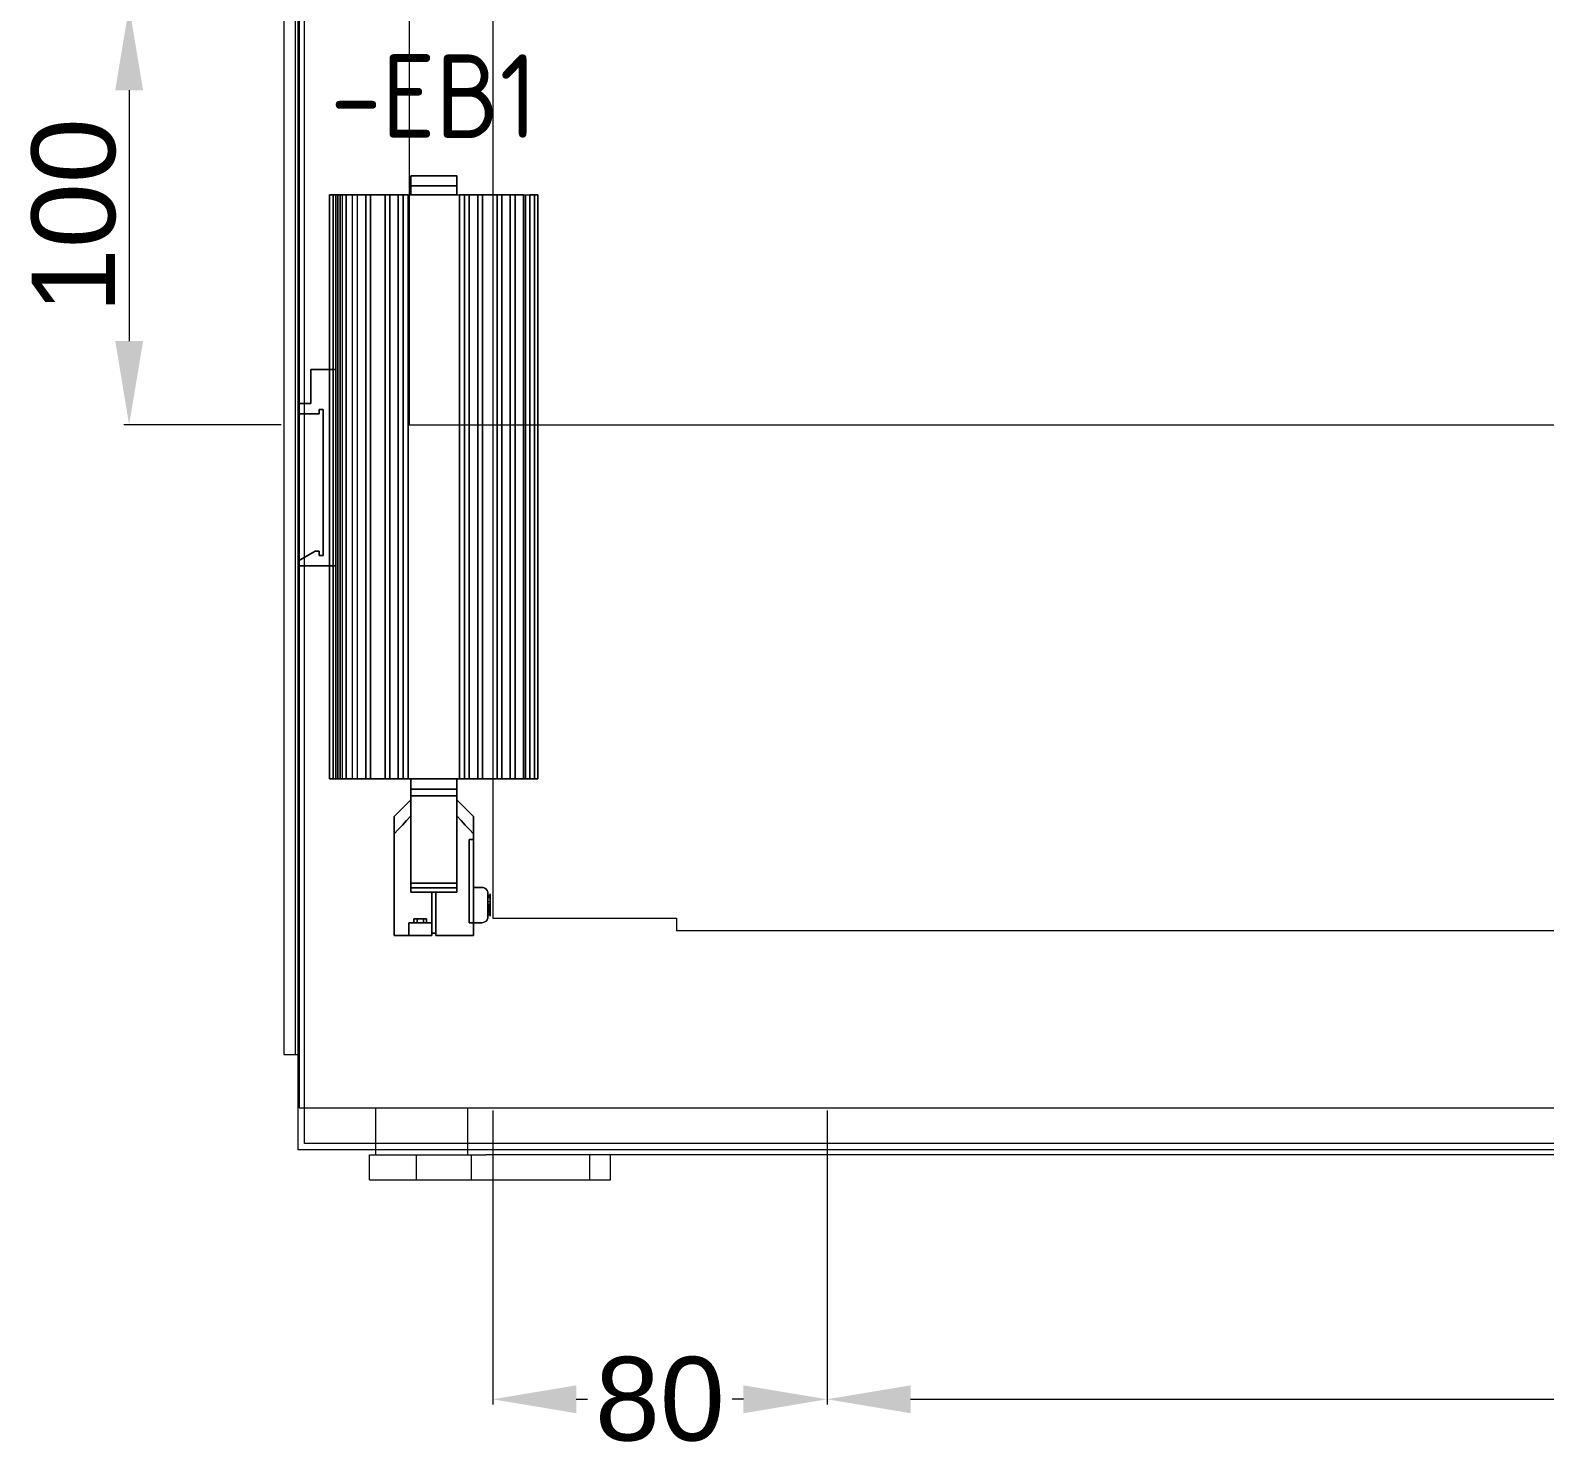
# Model space of a CAD drawing. Header units: millimetres. Extents: x 1359 to 3577, y 1336 to 3557.
# Drawn here: x 1410.4 to 1772.8, y 1336.3 to 1673.9 of the extents above; entities that cross this region are included whole.
import ezdxf
from ezdxf.enums import TextEntityAlignment as Align

# ---------------------------------------------------------------- set-up
doc = ezdxf.new("R2010")
doc.units = ezdxf.units.MM
doc.layers.add('000-PI-Oprema', color=30, linetype='Continuous', lineweight=5)
doc.layers.add('000-PI-ORMAR', color=2, linetype='Continuous')
doc.layers.add('002-PI-Kabelska kanalica', color=150, linetype='Continuous')
doc.styles.add('PI0', font='isocpeur.ttf', dxfattribs={"width": 0.9})
doc.styles.get("Standard").update_dxf_attribs({"font": 'arial.ttf'})

msp = doc.modelspace()

# ---------------------------------------------------------------- linework, layer by layer
at = {"color": 0, "linetype": 'ByBlock', "lineweight": 0}
for p, q in [((1501.5, 1634.56), (1501.5, 1639.05)), ((1501.5, 1639.05), (1512.47, 1639.05)), ((1512.47, 1639.05), (1512.47, 1634.56)), ((1482.06, 1634.56), (1501.5, 1634.56)), ((1482.06, 1592.76), (1482.06, 1634.56)), ((1512.47, 1634.56), (1531.91, 1634.56)), ((1531.91, 1634.56), (1531.91, 1494.87)), ((1477.57, 1584.66), (1477.57, 1592.76)), ((1477.57, 1592.76), (1482.06, 1592.76)), ((1474.58, 1582.16), (1474.58, 1584.66)), ((1474.58, 1584.66), (1477.57, 1584.66)), ((1479.56, 1582.16), (1474.58, 1582.16)), ((1480.55, 1583.18), (1479.56, 1583.18)), ((1479.56, 1583.18), (1479.56, 1582.16)), ((1480.55, 1548.26), (1480.55, 1583.18)), ((1474.58, 1547.03), (1478.56, 1549.35)), ((1478.56, 1549.35), (1479.56, 1549.35)), ((1479.56, 1549.35), (1479.56, 1548.26)), ((1479.56, 1548.26), (1480.55, 1548.26)), ((1474.58, 1545.85), (1474.58, 1547.03)), ((1482.06, 1545.85), (1474.58, 1545.85)), ((1482.06, 1494.87), (1482.06, 1545.85)), ((1501.5, 1494.87), (1482.06, 1494.87)), ((1501.5, 1489.87), (1501.5, 1494.87)), ((1531.91, 1494.87), (1512.47, 1494.87)), ((1512.47, 1494.87), (1512.47, 1489.87)), ((1497.52, 1485.89), (1501.5, 1489.87)), ((1512.47, 1489.87), (1516.45, 1485.89)), ((1497.52, 1457.44), (1497.52, 1485.89)), ((1516.45, 1485.89), (1516.45, 1457.44)), ((1506.5, 1457.44), (1497.52, 1457.44)), ((1507.49, 1457.93), (1506.5, 1457.93)), ((1506.5, 1457.93), (1506.5, 1457.44)), ((1507.49, 1457.44), (1507.49, 1457.93)), ((1516.45, 1457.44), (1507.49, 1457.44))]:
    msp.add_line(p, q, dxfattribs=at)
at = {"layer": '000-PI-Oprema', "color": 0, "linetype": 'ByBlock', "lineweight": 0, "flags": 128}
for points in [[(1512.47, 1636.67), (1501.5, 1636.67), (1501.5, 1637.34), (1501.5, 1637.92), (1501.5, 1638.36), (1501.5, 1638.7), (1501.5, 1638.94), (1501.5, 1639.05)], [(1512.47, 1636.67), (1512.47, 1637.34), (1512.47, 1637.92), (1512.47, 1638.36), (1512.47, 1638.7), (1512.47, 1638.94), (1512.47, 1639.05)], [(1482.06, 1494.87), (1482.06, 1634.56)], [(1482.06, 1494.87), (1482.06, 1634.56)], [(1482.06, 1634.56), (1484.05, 1634.56), (1484.05, 1494.87), (1482.06, 1494.87), (1482.06, 1545.85), (1482.06, 1494.87)], [(1482.06, 1494.87), (1482.06, 1634.56)], [(1482.06, 1494.87), (1484.05, 1494.87), (1484.05, 1634.56), (1482.06, 1634.56)], [(1482.06, 1494.87), (1482.06, 1634.56)], [(1483.54, 1494.87), (1484.56, 1494.87), (1484.56, 1634.56), (1483.54, 1634.56), (1483.54, 1592.76)], [(1483.54, 1494.87), (1484.56, 1494.87), (1484.56, 1634.56), (1483.54, 1634.56), (1483.54, 1592.76)], [(1483.54, 1494.87), (1484.56, 1494.87), (1484.56, 1634.56), (1483.54, 1634.56), (1483.54, 1592.76)], [(1483.54, 1494.87), (1484.56, 1494.87), (1484.56, 1634.56), (1483.54, 1634.56), (1483.54, 1592.76)], [(1488.7, 1494.87), (1488.7, 1634.56), (1487.54, 1634.56), (1485.04, 1634.56), (1485.04, 1494.87), (1487.54, 1494.87), (1488.7, 1494.87), (1490.69, 1494.87), (1491.85, 1494.87), (1495.34, 1494.87), (1496.5, 1494.87), (1498.49, 1494.87), (1499.62, 1494.87), (1514.34, 1494.87), (1515.48, 1494.87), (1517.49, 1494.87), (1518.63, 1494.87), (1522.12, 1494.87), (1523.28, 1494.87), (1525.27, 1494.87), (1526.43, 1494.87), (1528.92, 1494.87), (1529.5, 1494.87), (1530.08, 1494.87), (1530.59, 1494.87), (1531.05, 1494.87), (1531.42, 1494.87), (1531.7, 1494.87), (1531.86, 1494.87), (1531.91, 1494.87)], [(1488.7, 1494.87), (1488.7, 1634.56), (1490.69, 1634.56), (1491.85, 1634.56), (1491.85, 1494.87), (1490.69, 1494.87), (1490.69, 1634.56), (1491.85, 1634.56), (1495.34, 1634.56), (1495.34, 1494.87), (1491.85, 1494.87), (1491.85, 1634.56), (1495.34, 1634.56), (1496.5, 1634.56), (1496.5, 1494.87), (1495.34, 1494.87), (1495.34, 1634.56), (1496.5, 1634.56), (1498.49, 1634.56), (1498.49, 1494.87), (1496.5, 1494.87), (1496.5, 1634.56), (1498.49, 1634.56), (1499.62, 1634.56), (1499.62, 1494.87), (1498.49, 1494.87), (1498.49, 1634.56), (1499.62, 1634.56), (1514.34, 1634.56), (1514.34, 1494.87), (1499.62, 1494.87), (1499.62, 1634.56), (1514.34, 1634.56), (1515.48, 1634.56), (1515.48, 1494.87), (1514.34, 1494.87), (1514.34, 1634.56), (1515.48, 1634.56), (1517.49, 1634.56), (1517.49, 1494.87), (1515.48, 1494.87), (1515.48, 1634.56), (1517.49, 1634.56), (1518.63, 1634.56), (1518.63, 1494.87), (1517.49, 1494.87), (1517.49, 1634.56), (1518.63, 1634.56), (1522.12, 1634.56), (1522.12, 1494.87), (1518.63, 1494.87), (1518.63, 1634.56), (1522.12, 1634.56), (1523.28, 1634.56), (1523.28, 1494.87), (1522.12, 1494.87), (1522.12, 1634.56), (1523.28, 1634.56), (1525.27, 1634.56), (1525.27, 1494.87), (1523.28, 1494.87), (1523.28, 1634.56), (1525.27, 1634.56), (1526.43, 1634.56), (1526.43, 1494.87), (1525.27, 1494.87), (1525.27, 1634.56), (1526.43, 1634.56), (1528.92, 1634.56), (1528.92, 1494.87), (1526.43, 1494.87), (1526.43, 1634.56), (1528.92, 1634.56), (1529.5, 1634.56), (1530.08, 1634.56), (1530.59, 1634.56), (1531.05, 1634.56), (1531.42, 1634.56), (1531.7, 1634.56), (1531.86, 1634.56), (1531.91, 1634.56)], [(1531.91, 1634.56), (1529.92, 1634.56), (1529.92, 1494.87), (1531.91, 1494.87)], [(1531.91, 1634.56), (1529.92, 1634.56), (1529.92, 1494.87), (1531.91, 1494.87)], [(1531.91, 1494.87), (1531.91, 1634.56)], [(1531.91, 1494.87), (1531.91, 1634.56)], [(1531.91, 1494.87), (1531.91, 1634.56)], [(1531.91, 1494.87), (1531.91, 1634.56)], [(1531.91, 1494.87), (1531.91, 1634.56)], [(1501.5, 1489.75), (1501.5, 1489.54), (1501.5, 1489.22), (1501.5, 1488.78), (1501.5, 1488.25), (1501.5, 1487.6), (1501.5, 1486.86), (1501.5, 1486.03), (1501.5, 1486.86), (1501.5, 1487.6), (1501.5, 1488.25), (1501.5, 1488.78), (1501.5, 1489.22), (1501.5, 1489.54), (1501.5, 1489.75), (1501.5, 1489.87), (1497.52, 1485.89), (1497.52, 1485.82), (1497.52, 1485.68), (1497.52, 1485.4), (1497.52, 1485.05), (1497.52, 1484.57), (1497.52, 1484.01), (1497.52, 1483.34), (1497.52, 1482.55), (1497.52, 1481.7), (1498.47, 1482.74), (1499.46, 1483.83), (1500.48, 1484.92), (1501.5, 1486.03), (1500.48, 1484.92), (1499.46, 1483.83), (1498.47, 1482.74), (1497.52, 1481.7), (1497.52, 1482.55), (1497.52, 1483.34), (1497.52, 1484.01), (1497.52, 1484.57), (1497.52, 1485.05), (1497.52, 1485.4), (1497.52, 1485.68), (1497.52, 1485.82)], [(1516.45, 1485.82), (1516.45, 1485.68), (1516.45, 1485.4), (1516.45, 1485.05), (1516.45, 1484.57), (1516.45, 1484.01), (1516.45, 1483.34), (1516.45, 1482.55), (1516.45, 1481.7), (1516.45, 1482.55), (1516.45, 1483.34), (1516.45, 1484.01), (1516.45, 1484.57), (1516.45, 1485.05), (1516.45, 1485.4), (1516.45, 1485.68), (1516.45, 1485.82), (1516.45, 1485.89), (1512.47, 1489.87), (1512.47, 1489.75), (1512.47, 1489.54), (1512.47, 1489.22), (1512.47, 1488.78), (1512.47, 1488.25), (1512.47, 1487.6), (1512.47, 1486.86), (1512.47, 1486.03), (1513.51, 1484.92), (1514.51, 1483.83), (1515.5, 1482.74), (1516.45, 1481.7), (1515.5, 1482.74), (1514.51, 1483.83), (1513.51, 1484.92), (1512.47, 1486.03), (1512.47, 1486.86), (1512.47, 1487.6), (1512.47, 1488.25), (1512.47, 1488.78), (1512.47, 1489.22), (1512.47, 1489.54), (1512.47, 1489.75)], [(1518.46, 1460.43), (1518.83, 1460.48), (1519.2, 1460.64), (1519.51, 1460.87), (1519.76, 1461.19), (1519.9, 1461.54), (1519.94, 1461.93), (1519.94, 1467.42), (1519.9, 1467.81), (1519.76, 1468.16), (1519.51, 1468.48), (1519.2, 1468.71), (1518.83, 1468.85), (1518.46, 1468.92), (1516.45, 1468.92), (1516.45, 1480.4), (1515.45, 1480.4)], [(1518.46, 1460.43), (1516.45, 1460.43), (1515.45, 1460.43), (1516.45, 1460.43), (1516.45, 1480.4), (1515.45, 1480.4), (1516.45, 1480.4), (1515.45, 1480.4)], [(1501.5, 1467.79), (1501.5, 1468.81), (1501.5, 1469.92)], [(1501.5, 1469.92), (1501.5, 1468.81), (1501.5, 1467.79)], [(1518.46, 1468.92), (1518.83, 1468.85), (1519.2, 1468.71), (1519.51, 1468.48), (1519.76, 1468.16), (1519.9, 1467.81), (1519.94, 1467.42), (1519.94, 1461.93), (1519.9, 1461.54), (1519.76, 1461.19), (1519.51, 1460.87), (1519.2, 1460.64), (1518.83, 1460.48), (1518.46, 1460.43)], [(1518.46, 1468.92), (1518.83, 1468.85), (1519.2, 1468.71), (1519.51, 1468.48), (1519.76, 1468.16), (1519.9, 1467.81), (1519.94, 1467.42), (1519.94, 1461.93), (1519.9, 1461.54), (1519.76, 1461.19), (1519.51, 1460.87), (1519.2, 1460.64), (1518.83, 1460.48), (1518.46, 1460.43)], [(1520.45, 1463.92), (1520.45, 1466.47), (1519.94, 1466.47), (1519.94, 1463.92)], [(1519.94, 1465.52), (1519.94, 1462.97), (1520.45, 1462.97)], [(1520.45, 1462.97), (1519.94, 1462.97), (1519.94, 1465.52), (1520.45, 1465.52)], [(1519.94, 1462.58), (1519.94, 1462.74), (1519.94, 1463), (1519.94, 1463.35), (1519.94, 1463.74), (1519.94, 1464.2), (1519.94, 1464.66), (1519.94, 1464.2), (1519.94, 1463.74), (1519.94, 1463.35), (1519.94, 1463), (1519.94, 1462.74), (1519.94, 1462.58), (1519.94, 1462.54)], [(1519.94, 1464.66), (1519.94, 1464.16), (1519.94, 1463.67), (1519.94, 1463.21), (1519.94, 1462.81), (1519.94, 1462.47), (1519.94, 1462.23), (1519.94, 1462.07), (1519.94, 1462.03)], [(1519.94, 1462.07), (1519.94, 1462.23), (1519.94, 1462.47), (1519.94, 1462.81), (1519.94, 1463.21), (1519.94, 1463.67), (1519.94, 1464.16), (1519.94, 1464.66)], [(1519.94, 1464.66), (1520.45, 1464.66)], [(1519.94, 1464.66), (1520.45, 1464.66)], [(1520.45, 1467.26), (1520.45, 1467.12), (1520.45, 1466.86), (1520.45, 1466.54), (1520.45, 1466.15), (1520.45, 1465.68), (1520.45, 1465.2), (1520.45, 1464.66), (1520.45, 1465.2), (1520.45, 1465.68), (1520.45, 1466.15), (1520.45, 1466.54), (1520.45, 1466.86), (1520.45, 1467.12), (1520.45, 1467.26), (1520.45, 1467.33)], [(1520.45, 1466.77), (1520.45, 1466.61), (1520.45, 1466.35), (1520.45, 1466.01), (1520.45, 1465.61), (1520.45, 1465.15), (1520.45, 1464.66), (1520.45, 1465.15), (1520.45, 1465.61), (1520.45, 1466.01), (1520.45, 1466.35), (1520.45, 1466.61), (1520.45, 1466.77), (1520.45, 1466.82)], [(1520.45, 1462.58), (1520.45, 1462.74), (1520.45, 1463), (1520.45, 1463.35), (1520.45, 1463.74), (1520.45, 1464.2), (1520.45, 1464.66), (1520.45, 1464.2), (1520.45, 1463.74), (1520.45, 1463.35), (1520.45, 1463), (1520.45, 1462.74), (1520.45, 1462.58), (1520.45, 1462.54)], [(1505.25, 1461.42), (1505.18, 1461.42), (1505.04, 1461.42), (1504.81, 1461.42), (1504.48, 1461.42), (1504.14, 1461.42), (1503.74, 1461.42), (1503.35, 1461.42), (1503, 1461.42), (1502.68, 1461.42), (1502.45, 1461.42), (1502.31, 1461.42), (1502.24, 1461.42)], [(1505.25, 1460.43), (1505.18, 1460.43), (1505.04, 1460.43), (1504.81, 1460.43), (1504.48, 1460.43), (1504.14, 1460.43), (1503.74, 1460.43), (1503.35, 1460.43), (1503, 1460.43), (1502.68, 1460.43), (1502.45, 1460.43), (1502.31, 1460.43), (1502.24, 1460.43)], [(1506.5, 1460.43), (1506.5, 1457.93)], [(1506.5, 1460.43), (1506.5, 1457.93)], [(1520.45, 1462.81), (1519.94, 1462.81)], [(1520.45, 1462.37), (1519.94, 1462.37)]]:
    msp.add_lwpolyline(points, dxfattribs=at)
for points in [[(1512.47, 1636.67), (1512.47, 1637.34), (1512.47, 1637.92), (1512.47, 1638.36), (1512.47, 1638.7), (1512.47, 1638.94), (1512.47, 1639.05), (1501.5, 1639.05), (1501.5, 1638.94), (1501.5, 1638.7), (1501.5, 1638.36), (1501.5, 1637.92), (1501.5, 1637.34), (1501.5, 1636.67)], [(1482.06, 1634.56), (1482.1, 1634.56), (1482.29, 1634.56), (1482.57, 1634.56), (1482.94, 1634.56), (1483.38, 1634.56), (1483.91, 1634.56), (1484.47, 1634.56), (1485.04, 1634.56), (1484.47, 1634.56), (1483.91, 1634.56), (1483.38, 1634.56), (1482.94, 1634.56), (1482.57, 1634.56), (1482.29, 1634.56), (1482.1, 1634.56)], [(1484.05, 1634.56), (1484.05, 1494.87), (1482.06, 1494.87), (1482.06, 1634.56)], [(1482.06, 1634.56), (1482.06, 1592.76)], [(1484.05, 1634.56), (1482.06, 1634.56), (1482.06, 1494.87), (1484.05, 1494.87)], [(1483.54, 1634.56), (1483.54, 1592.76), (1483.54, 1634.56), (1482.06, 1634.56)], [(1482.94, 1494.87), (1482.94, 1634.56)], [(1483.54, 1545.85), (1483.54, 1494.87), (1484.56, 1494.87), (1484.56, 1634.56), (1483.54, 1634.56), (1483.54, 1592.76), (1483.54, 1634.56), (1484.56, 1634.56), (1484.56, 1494.87), (1483.54, 1494.87)], [(1483.54, 1494.87), (1483.54, 1545.85), (1483.54, 1494.87), (1484.56, 1494.87), (1484.56, 1634.56), (1483.54, 1634.56), (1483.54, 1592.76), (1483.54, 1634.56), (1484.56, 1634.56), (1484.56, 1494.87)], [(1487.54, 1494.87), (1487.54, 1634.56), (1485.04, 1634.56), (1485.04, 1494.87), (1487.54, 1494.87)], [(1486.04, 1494.87), (1486.04, 1634.56), (1500.85, 1634.56), (1500.85, 1494.87), (1486.04, 1494.87)], [(1500.85, 1494.87), (1500.85, 1634.56), (1486.04, 1634.56), (1486.04, 1494.87), (1500.85, 1494.87)], [(1486.04, 1494.87), (1486.04, 1634.56), (1500.85, 1634.56), (1500.85, 1494.87), (1486.04, 1494.87)], [(1486.04, 1634.56), (1486.04, 1494.87), (1500.85, 1494.87), (1500.85, 1634.56)], [(1500.85, 1494.87), (1500.85, 1634.56), (1486.04, 1634.56), (1486.04, 1494.87)], [(1486.04, 1634.56), (1500.85, 1634.56), (1500.85, 1494.87), (1486.04, 1494.87)], [(1488.7, 1494.87), (1487.54, 1494.87), (1487.54, 1634.56), (1488.7, 1634.56), (1490.69, 1634.56), (1490.69, 1494.87)], [(1501.5, 1636.67), (1501.5, 1634.56), (1501.5, 1636.67)], [(1512.47, 1634.56), (1512.47, 1636.67), (1512.47, 1634.56), (1501.5, 1634.56)], [(1513.12, 1634.56), (1513.12, 1494.87)], [(1513.12, 1494.87), (1513.12, 1634.56), (1528.44, 1634.56), (1528.44, 1494.87), (1513.12, 1494.87)], [(1513.12, 1494.87), (1513.12, 1634.56), (1528.44, 1634.56), (1528.44, 1494.87), (1513.12, 1494.87)], [(1513.12, 1634.56), (1528.44, 1634.56), (1528.44, 1494.87), (1513.12, 1494.87)], [(1513.12, 1634.56), (1528.44, 1634.56), (1528.44, 1494.87), (1513.12, 1494.87)], [(1528.44, 1634.56), (1513.12, 1634.56), (1528.44, 1634.56), (1528.44, 1494.87)], [(1531.91, 1634.56), (1531.91, 1494.87), (1531.86, 1494.87), (1531.7, 1494.87), (1531.42, 1494.87), (1531.05, 1494.87), (1530.59, 1494.87), (1530.08, 1494.87), (1529.5, 1494.87), (1528.92, 1494.87), (1528.92, 1634.56), (1529.5, 1634.56), (1530.08, 1634.56), (1530.59, 1634.56), (1531.05, 1634.56), (1531.42, 1634.56), (1531.7, 1634.56), (1531.86, 1634.56)], [(1529.92, 1634.56), (1529.92, 1494.87), (1531.91, 1494.87), (1531.91, 1634.56)], [(1531.91, 1634.56), (1529.92, 1634.56), (1529.92, 1494.87), (1531.91, 1494.87)], [(1529.92, 1634.56), (1529.92, 1494.87), (1531.91, 1494.87), (1531.91, 1634.56)], [(1531.91, 1634.56), (1529.92, 1634.56), (1529.92, 1494.87), (1531.91, 1494.87)], [(1529.92, 1494.87), (1529.92, 1634.56), (1531.91, 1634.56), (1531.91, 1494.87)], [(1529.92, 1494.87), (1531.91, 1494.87), (1531.91, 1634.56), (1529.92, 1634.56)], [(1531.91, 1634.56), (1529.92, 1634.56)], [(1531.91, 1634.56), (1529.92, 1634.56)], [(1529.92, 1634.56), (1531.91, 1634.56)], [(1529.92, 1634.56), (1531.91, 1634.56)], [(1529.92, 1494.87), (1529.92, 1634.56), (1529.92, 1494.87)], [(1529.92, 1494.87), (1529.92, 1634.56), (1529.92, 1494.87)], [(1529.92, 1494.87), (1529.92, 1634.56), (1529.92, 1494.87)], [(1529.92, 1494.87), (1529.92, 1634.56), (1529.92, 1494.87)], [(1531.05, 1494.87), (1531.05, 1634.56)], [(1531.91, 1494.87), (1531.91, 1634.56), (1531.91, 1494.87)], [(1531.91, 1494.87), (1531.91, 1634.56), (1531.91, 1494.87)], [(1531.91, 1494.87), (1531.91, 1634.56), (1531.91, 1494.87)], [(1483.54, 1592.76), (1482.06, 1592.76), (1477.57, 1592.76), (1482.06, 1592.76)], [(1477.57, 1592.76), (1477.57, 1584.66)], [(1482.06, 1592.76), (1482.06, 1545.85)], [(1483.54, 1592.76), (1483.54, 1545.85)], [(1483.54, 1545.85), (1483.54, 1592.76), (1483.54, 1545.85), (1483.54, 1592.76), (1483.54, 1545.85), (1483.54, 1592.76), (1483.54, 1545.85)], [(1474.58, 1584.66), (1474.58, 1582.16)], [(1474.58, 1584.66), (1477.57, 1584.66), (1474.58, 1584.66)], [(1474.58, 1582.16), (1479.56, 1582.16), (1474.58, 1582.16)], [(1479.56, 1583.18), (1479.56, 1582.16)], [(1479.56, 1583.18), (1480.55, 1583.18), (1479.56, 1583.18)], [(1480.55, 1583.18), (1480.55, 1548.26)], [(1480.55, 1548.26), (1479.56, 1548.26), (1479.56, 1549.35), (1478.56, 1549.35), (1474.58, 1547.03), (1478.56, 1549.35), (1479.56, 1549.35), (1479.56, 1548.26)], [(1474.58, 1547.03), (1474.58, 1545.85)], [(1474.58, 1545.85), (1482.06, 1545.85), (1474.58, 1545.85)], [(1483.54, 1545.85), (1482.06, 1545.85)], [(1483.54, 1545.85), (1483.54, 1494.87)], [(1483.54, 1545.85), (1483.54, 1494.87)], [(1483.54, 1545.85), (1483.54, 1494.87)], [(1482.06, 1494.87), (1482.1, 1494.87), (1482.29, 1494.87), (1482.57, 1494.87), (1482.94, 1494.87), (1483.38, 1494.87), (1483.91, 1494.87), (1484.47, 1494.87), (1485.04, 1494.87), (1484.47, 1494.87), (1483.91, 1494.87), (1483.38, 1494.87), (1482.94, 1494.87), (1482.57, 1494.87), (1482.29, 1494.87), (1482.1, 1494.87)], [(1483.54, 1494.87), (1482.06, 1494.87)], [(1501.5, 1494.87), (1501.5, 1492.37), (1501.5, 1490.82), (1501.5, 1469.92), (1501.5, 1490.82), (1501.5, 1492.37)], [(1512.47, 1494.87), (1501.5, 1494.87)], [(1512.47, 1494.87), (1512.47, 1492.37), (1512.47, 1490.82), (1512.47, 1469.92), (1512.47, 1490.82), (1512.47, 1492.37)], [(1528.44, 1494.87), (1513.12, 1494.87)], [(1531.91, 1494.87), (1529.92, 1494.87)], [(1531.91, 1494.87), (1529.92, 1494.87)], [(1529.92, 1494.87), (1531.91, 1494.87)], [(1529.92, 1494.87), (1531.91, 1494.87)], [(1512.47, 1492.37), (1501.5, 1492.37)], [(1512.47, 1490.82), (1501.5, 1490.82)], [(1501.5, 1486.03), (1501.5, 1467.79)], [(1512.47, 1467.79), (1512.47, 1486.03), (1512.47, 1467.79)], [(1497.52, 1481.7), (1497.52, 1457.44), (1497.52, 1481.7)], [(1515.45, 1460.43), (1515.45, 1480.4)], [(1515.45, 1460.43), (1515.45, 1480.4), (1516.45, 1480.4), (1516.45, 1460.43), (1515.45, 1460.43), (1516.45, 1460.43)], [(1515.45, 1460.43), (1515.45, 1480.4), (1516.45, 1480.4), (1516.45, 1468.92), (1518.46, 1468.92), (1518.83, 1468.85), (1519.2, 1468.71), (1519.51, 1468.48), (1519.76, 1468.16), (1519.9, 1467.81), (1519.94, 1467.42), (1519.94, 1461.93), (1519.9, 1461.54), (1519.76, 1461.19), (1519.51, 1460.87), (1519.2, 1460.64), (1518.83, 1460.48), (1518.46, 1460.43), (1516.45, 1460.43)], [(1515.45, 1480.4), (1516.45, 1480.4), (1516.45, 1468.92), (1518.46, 1468.92), (1518.83, 1468.85), (1519.2, 1468.71), (1519.51, 1468.48), (1519.76, 1468.16), (1519.9, 1467.81), (1519.94, 1467.42), (1519.94, 1461.93), (1519.9, 1461.54), (1519.76, 1461.19), (1519.51, 1460.87), (1519.2, 1460.64), (1518.83, 1460.48), (1518.46, 1460.43), (1518.83, 1460.48), (1519.2, 1460.64), (1519.51, 1460.87), (1519.76, 1461.19), (1519.9, 1461.54), (1519.94, 1461.93), (1519.94, 1467.42), (1519.9, 1467.81), (1519.76, 1468.16), (1519.51, 1468.48), (1519.2, 1468.71), (1518.83, 1468.85), (1518.46, 1468.92), (1516.45, 1468.92), (1516.45, 1480.4)], [(1515.45, 1480.4), (1515.45, 1460.43)], [(1515.45, 1480.4), (1515.45, 1460.43)], [(1516.45, 1457.44), (1516.45, 1481.7), (1516.45, 1457.44)], [(1516.45, 1480.4), (1516.45, 1468.92), (1518.46, 1468.92), (1516.45, 1468.92)], [(1512.47, 1469.92), (1501.5, 1469.92)], [(1501.5, 1468.81), (1512.47, 1468.81), (1501.5, 1468.81)], [(1506.5, 1467.79), (1501.5, 1467.79)], [(1507.49, 1467.79), (1506.5, 1467.79)], [(1506.5, 1467.79), (1506.5, 1457.93), (1507.49, 1457.93), (1507.49, 1467.79)], [(1506.5, 1467.79), (1506.5, 1457.93), (1507.49, 1457.93), (1507.49, 1467.79)], [(1506.5, 1457.93), (1506.5, 1457.44), (1506.5, 1467.79), (1506.5, 1457.44)], [(1507.49, 1457.44), (1507.49, 1467.79)], [(1512.47, 1467.79), (1507.49, 1467.79)], [(1512.47, 1467.79), (1512.47, 1468.81), (1512.47, 1469.92), (1512.47, 1468.81)], [(1519.94, 1464.66), (1519.94, 1465.2), (1519.94, 1465.68), (1519.94, 1466.15), (1519.94, 1466.54), (1519.94, 1466.86), (1519.94, 1467.12), (1519.94, 1467.26), (1519.94, 1467.33), (1519.94, 1467.26), (1519.94, 1467.12), (1519.94, 1466.86), (1519.94, 1466.54), (1519.94, 1466.15), (1519.94, 1465.68), (1519.94, 1465.2), (1519.94, 1464.66)], [(1519.94, 1464.66), (1519.94, 1465.2), (1519.94, 1465.68), (1519.94, 1466.15), (1519.94, 1466.54), (1519.94, 1466.86), (1519.94, 1467.12), (1519.94, 1467.26), (1519.94, 1467.33), (1519.94, 1467.26), (1519.94, 1467.12), (1519.94, 1466.86), (1519.94, 1466.54), (1519.94, 1466.15), (1519.94, 1465.68), (1519.94, 1465.2), (1519.94, 1464.66)], [(1519.94, 1464.66), (1519.94, 1465.2), (1519.94, 1465.68), (1519.94, 1466.15), (1519.94, 1466.54), (1519.94, 1466.86), (1519.94, 1467.12), (1519.94, 1467.26), (1519.94, 1467.33), (1519.94, 1467.26), (1519.94, 1467.12), (1519.94, 1466.86), (1519.94, 1466.54), (1519.94, 1466.15), (1519.94, 1465.68), (1519.94, 1465.2), (1519.94, 1464.66)], [(1520.45, 1466.96), (1519.94, 1466.96), (1520.45, 1466.96)], [(1520.45, 1466.96), (1519.94, 1466.96), (1520.45, 1466.96)], [(1520.45, 1466.96), (1519.94, 1466.96), (1520.45, 1466.96)], [(1519.94, 1464.66), (1519.94, 1465.15), (1519.94, 1465.61), (1519.94, 1466.01), (1519.94, 1466.35), (1519.94, 1466.61), (1519.94, 1466.77), (1519.94, 1466.82), (1519.94, 1466.77), (1519.94, 1466.61), (1519.94, 1466.35), (1519.94, 1466.01), (1519.94, 1465.61), (1519.94, 1465.15), (1519.94, 1464.66)], [(1519.94, 1464.66), (1519.94, 1465.15), (1519.94, 1465.61), (1519.94, 1466.01), (1519.94, 1466.35), (1519.94, 1466.61), (1519.94, 1466.77), (1519.94, 1466.82), (1519.94, 1466.77), (1519.94, 1466.61), (1519.94, 1466.35), (1519.94, 1466.01), (1519.94, 1465.61), (1519.94, 1465.15), (1519.94, 1464.66)], [(1519.94, 1464.66), (1519.94, 1465.15), (1519.94, 1465.61), (1519.94, 1466.01), (1519.94, 1466.35), (1519.94, 1466.61), (1519.94, 1466.77), (1519.94, 1466.82), (1519.94, 1466.77), (1519.94, 1466.61), (1519.94, 1466.35), (1519.94, 1466.01), (1519.94, 1465.61), (1519.94, 1465.15), (1519.94, 1464.66)], [(1520.45, 1466.54), (1519.94, 1466.54), (1520.45, 1466.54)], [(1520.45, 1466.54), (1519.94, 1466.54), (1520.45, 1466.54)], [(1520.45, 1466.54), (1519.94, 1466.54), (1520.45, 1466.54)], [(1519.94, 1463.92), (1520.45, 1463.92), (1520.45, 1466.47), (1519.94, 1466.47)], [(1519.94, 1466.47), (1519.94, 1462.97), (1520.45, 1462.97), (1520.45, 1466.47)], [(1520.45, 1462.97), (1520.45, 1466.47), (1519.94, 1466.47), (1519.94, 1462.97)], [(1520.45, 1462.97), (1519.94, 1462.97), (1519.94, 1466.47), (1520.45, 1466.47)], [(1520.45, 1463.37), (1519.94, 1463.37), (1519.94, 1466.47), (1520.45, 1466.47)], [(1519.94, 1464.78), (1519.94, 1466.47)], [(1520.45, 1466.47), (1519.94, 1466.47), (1520.45, 1466.47)], [(1519.94, 1464.78), (1519.94, 1464.36)], [(1520.45, 1464.78), (1519.94, 1464.78), (1520.45, 1464.78)], [(1520.45, 1464.78), (1519.94, 1464.78), (1520.45, 1464.78)], [(1520.45, 1464.66), (1519.94, 1464.66)], [(1519.94, 1464.66), (1520.45, 1464.66), (1519.94, 1464.66)], [(1519.94, 1462.54), (1519.94, 1462.58), (1519.94, 1462.74), (1519.94, 1463), (1519.94, 1463.35), (1519.94, 1463.74), (1519.94, 1464.2), (1519.94, 1464.66), (1519.94, 1464.2), (1519.94, 1463.74), (1519.94, 1463.35), (1519.94, 1463), (1519.94, 1462.74), (1519.94, 1462.58)], [(1519.94, 1464.66), (1519.94, 1464.2), (1519.94, 1463.74), (1519.94, 1463.35), (1519.94, 1463), (1519.94, 1462.74), (1519.94, 1462.58), (1519.94, 1462.74), (1519.94, 1463), (1519.94, 1463.35), (1519.94, 1463.74), (1519.94, 1464.2)], [(1519.94, 1464.66), (1520.45, 1464.66), (1519.94, 1464.66)], [(1519.94, 1462.03), (1519.94, 1462.07), (1519.94, 1462.23), (1519.94, 1462.47), (1519.94, 1462.81), (1519.94, 1463.21), (1519.94, 1463.67), (1519.94, 1464.16), (1519.94, 1464.66), (1519.94, 1464.16), (1519.94, 1463.67), (1519.94, 1463.21), (1519.94, 1462.81), (1519.94, 1462.47), (1519.94, 1462.23), (1519.94, 1462.07)], [(1519.94, 1464.66), (1519.94, 1464.16), (1519.94, 1463.67), (1519.94, 1463.21), (1519.94, 1462.81), (1519.94, 1462.47), (1519.94, 1462.23), (1519.94, 1462.07), (1519.94, 1462.23), (1519.94, 1462.47), (1519.94, 1462.81), (1519.94, 1463.21), (1519.94, 1463.67), (1519.94, 1464.16)], [(1519.94, 1464.66), (1520.45, 1464.66), (1519.94, 1464.66), (1520.45, 1464.66), (1519.94, 1464.66)], [(1520.45, 1464.36), (1519.94, 1464.36), (1520.45, 1464.36)], [(1519.94, 1463.67), (1519.94, 1464.09), (1520.45, 1464.09), (1519.94, 1464.09)], [(1520.45, 1467.33), (1520.45, 1467.26), (1520.45, 1467.12), (1520.45, 1466.86), (1520.45, 1466.54), (1520.45, 1466.15), (1520.45, 1465.68), (1520.45, 1465.2), (1520.45, 1464.66), (1520.45, 1465.2), (1520.45, 1465.68), (1520.45, 1466.15), (1520.45, 1466.54), (1520.45, 1466.86), (1520.45, 1467.12), (1520.45, 1467.26)], [(1520.45, 1464.66), (1520.45, 1465.2), (1520.45, 1465.68), (1520.45, 1466.15), (1520.45, 1466.54), (1520.45, 1466.86), (1520.45, 1467.12), (1520.45, 1467.26), (1520.45, 1467.12), (1520.45, 1466.86), (1520.45, 1466.54), (1520.45, 1466.15), (1520.45, 1465.68), (1520.45, 1465.2)], [(1520.45, 1464.66), (1520.45, 1465.15), (1520.45, 1465.61), (1520.45, 1466.01), (1520.45, 1466.35), (1520.45, 1466.61), (1520.45, 1466.77), (1520.45, 1466.82), (1520.45, 1466.77), (1520.45, 1466.61), (1520.45, 1466.35), (1520.45, 1466.01), (1520.45, 1465.61), (1520.45, 1465.15), (1520.45, 1464.66)], [(1520.45, 1464.66), (1520.45, 1465.15), (1520.45, 1465.61), (1520.45, 1466.01), (1520.45, 1466.35), (1520.45, 1466.61), (1520.45, 1466.77), (1520.45, 1466.82), (1520.45, 1466.77), (1520.45, 1466.61), (1520.45, 1466.35), (1520.45, 1466.01), (1520.45, 1465.61), (1520.45, 1465.15), (1520.45, 1464.66)], [(1520.45, 1464.78), (1520.45, 1466.47)], [(1520.45, 1465.52), (1520.45, 1462.97)], [(1520.45, 1464.36), (1520.45, 1464.78)], [(1520.45, 1464.66), (1520.45, 1464.2), (1520.45, 1463.74), (1520.45, 1463.35), (1520.45, 1463), (1520.45, 1462.74), (1520.45, 1462.58), (1520.45, 1462.54), (1520.45, 1462.58), (1520.45, 1462.74), (1520.45, 1463), (1520.45, 1463.35), (1520.45, 1463.74), (1520.45, 1464.2), (1520.45, 1464.66)], [(1520.45, 1462.03), (1520.45, 1462.07), (1520.45, 1462.23), (1520.45, 1462.47), (1520.45, 1462.81), (1520.45, 1463.21), (1520.45, 1463.67), (1520.45, 1464.16), (1520.45, 1464.66), (1520.45, 1464.16), (1520.45, 1463.67), (1520.45, 1463.21), (1520.45, 1462.81), (1520.45, 1462.47), (1520.45, 1462.23), (1520.45, 1462.07)], [(1520.45, 1464.66), (1520.45, 1464.16), (1520.45, 1463.67), (1520.45, 1463.21), (1520.45, 1462.81), (1520.45, 1462.47), (1520.45, 1462.23), (1520.45, 1462.07), (1520.45, 1462.23), (1520.45, 1462.47), (1520.45, 1462.81), (1520.45, 1463.21), (1520.45, 1463.67), (1520.45, 1464.16)], [(1520.45, 1464.66), (1520.45, 1464.2), (1520.45, 1463.74), (1520.45, 1463.35), (1520.45, 1463), (1520.45, 1462.74), (1520.45, 1462.58), (1520.45, 1462.54), (1520.45, 1462.58), (1520.45, 1462.74), (1520.45, 1463), (1520.45, 1463.35), (1520.45, 1463.74), (1520.45, 1464.2), (1520.45, 1464.66)], [(1520.45, 1464.66), (1520.45, 1464.16), (1520.45, 1463.67), (1520.45, 1463.21), (1520.45, 1462.81), (1520.45, 1462.47), (1520.45, 1462.23), (1520.45, 1462.07), (1520.45, 1462.03), (1520.45, 1462.07), (1520.45, 1462.23), (1520.45, 1462.47), (1520.45, 1462.81), (1520.45, 1463.21), (1520.45, 1463.67), (1520.45, 1464.16), (1520.45, 1464.66)], [(1520.45, 1463.67), (1520.45, 1464.09)], [(1501.01, 1460.43), (1506.5, 1460.43)], [(1501.01, 1460.43), (1501.01, 1457.44), (1501.01, 1460.43)], [(1506.5, 1460.43), (1501.01, 1460.43)], [(1501.01, 1460.43), (1501.01, 1457.44), (1501.01, 1460.43)], [(1506.5, 1460.43), (1501.01, 1460.43)], [(1501.01, 1460.43), (1501.01, 1457.44), (1501.01, 1460.43)], [(1505.25, 1461.42), (1505.18, 1461.42), (1505.04, 1461.42), (1504.81, 1461.42), (1504.48, 1461.42), (1504.14, 1461.42), (1503.74, 1461.42), (1503.35, 1461.42), (1503, 1461.42), (1502.68, 1461.42), (1502.45, 1461.42), (1502.31, 1461.42), (1502.24, 1461.42), (1502.31, 1461.42), (1502.45, 1461.42), (1502.68, 1461.42), (1503, 1461.42), (1503.35, 1461.42), (1503.74, 1461.42), (1504.14, 1461.42), (1504.48, 1461.42), (1504.81, 1461.42), (1505.04, 1461.42), (1505.18, 1461.42)], [(1505.25, 1461.42), (1505.25, 1460.43), (1505.18, 1460.43), (1505.04, 1460.43), (1504.81, 1460.43), (1504.48, 1460.43), (1504.14, 1460.43), (1503.74, 1460.43), (1503.35, 1460.43), (1503, 1460.43), (1502.68, 1460.43), (1502.45, 1460.43), (1502.31, 1460.43), (1502.24, 1460.43), (1502.24, 1461.42), (1502.31, 1461.42), (1502.45, 1461.42), (1502.68, 1461.42), (1503, 1461.42), (1503.35, 1461.42), (1503.74, 1461.42), (1504.14, 1461.42), (1504.48, 1461.42), (1504.81, 1461.42), (1505.04, 1461.42), (1505.18, 1461.42)], [(1505.25, 1460.43), (1505.25, 1461.42), (1505.18, 1461.42), (1505.04, 1461.42), (1504.81, 1461.42), (1504.48, 1461.42), (1504.14, 1461.42), (1503.74, 1461.42), (1503.35, 1461.42), (1503, 1461.42), (1502.68, 1461.42), (1502.45, 1461.42), (1502.31, 1461.42), (1502.24, 1461.42), (1502.24, 1460.43), (1502.31, 1460.43), (1502.45, 1460.43), (1502.68, 1460.43), (1503, 1460.43), (1503.35, 1460.43), (1503.74, 1460.43), (1504.14, 1460.43), (1504.48, 1460.43), (1504.81, 1460.43), (1505.04, 1460.43), (1505.18, 1460.43)], [(1502.24, 1460.43), (1502.24, 1461.42), (1502.31, 1461.42), (1502.45, 1461.42), (1502.68, 1461.42), (1503, 1461.42), (1503.35, 1461.42), (1503.74, 1461.42), (1504.14, 1461.42), (1504.48, 1461.42), (1504.81, 1461.42), (1505.04, 1461.42), (1505.18, 1461.42), (1505.25, 1461.42), (1505.25, 1460.43), (1505.18, 1460.43), (1505.04, 1460.43), (1504.81, 1460.43), (1504.48, 1460.43), (1504.14, 1460.43), (1503.74, 1460.43), (1503.35, 1460.43), (1503, 1460.43), (1502.68, 1460.43), (1502.45, 1460.43), (1502.31, 1460.43)], [(1502.24, 1460.43), (1502.31, 1460.43), (1502.45, 1460.43), (1502.68, 1460.43), (1503, 1460.43), (1503.35, 1460.43), (1503.74, 1460.43), (1504.14, 1460.43), (1504.48, 1460.43), (1504.81, 1460.43), (1505.04, 1460.43), (1505.18, 1460.43), (1505.25, 1460.43), (1505.18, 1460.43), (1505.04, 1460.43), (1504.81, 1460.43), (1504.48, 1460.43), (1504.14, 1460.43), (1503.74, 1460.43), (1503.35, 1460.43), (1503, 1460.43), (1502.68, 1460.43), (1502.45, 1460.43), (1502.31, 1460.43)], [(1503, 1460.43), (1503, 1461.42)], [(1503, 1460.43), (1503, 1461.42)], [(1503, 1460.43), (1503, 1461.42)], [(1504.48, 1460.43), (1504.48, 1461.42)], [(1504.48, 1460.43), (1504.48, 1461.42)], [(1504.48, 1460.43), (1504.48, 1461.42)], [(1506.5, 1457.93), (1506.5, 1460.43)], [(1506.5, 1457.93), (1506.5, 1460.43)], [(1516.45, 1460.43), (1518.46, 1460.43), (1516.45, 1460.43), (1515.45, 1460.43)], [(1516.45, 1460.43), (1518.46, 1460.43)], [(1520.45, 1463.67), (1519.94, 1463.67), (1520.45, 1463.67)], [(1520.45, 1462.97), (1519.94, 1462.97), (1519.94, 1463.37), (1520.45, 1463.37)], [(1519.94, 1462.97), (1519.94, 1463.37), (1520.45, 1463.37), (1519.94, 1463.37)], [(1520.45, 1462.97), (1519.94, 1462.97), (1520.45, 1462.97)], [(1519.94, 1462.81), (1520.45, 1462.81)], [(1519.94, 1462.37), (1520.45, 1462.37)], [(1520.45, 1462.97), (1520.45, 1463.37)], [(1497.52, 1457.44), (1506.5, 1457.44), (1497.52, 1457.44)], [(1506.5, 1457.44), (1501.01, 1457.44)], [(1501.01, 1457.44), (1506.5, 1457.44)], [(1501.01, 1457.44), (1506.5, 1457.44)], [(1506.5, 1457.44), (1506.5, 1457.93)], [(1506.5, 1457.44), (1506.5, 1457.93)], [(1507.49, 1457.44), (1516.45, 1457.44), (1507.49, 1457.44)]]:
    msp.add_lwpolyline(points, close=True, dxfattribs=at)
at = {"layer": '000-PI-ORMAR', "color": 0, "linetype": 'ByBlock', "lineweight": 0}
for p, q in [((1521.07, 3351.56), (1521.07, 1461.56)), ((1521.07, 1461.56), (1565.07, 1461.56)), ((1565.07, 1461.56), (1565.07, 1458.56)), ((2376.07, 1458.56), (1565.07, 1458.56))]:
    msp.add_line(p, q, dxfattribs=at)
at = {"layer": '002-PI-Kabelska kanalica', "color": 0, "linetype": 'ByBlock', "lineweight": 0}
for p, q in [((1474.76, 3400.66), (1474.76, 1416.16)), ((1476.07, 1416.16), (1476.07, 3400.66)), ((1471.07, 3379.96), (1471.07, 1428.96)), ((1473.79, 3379.96), (1473.79, 1428.96)), ((1474.57, 1429.16), (1474.57, 3380.02)), ((1501.07, 1679.56), (1501.07, 1579.56)), ((1501.07, 1579.56), (3433.07, 1579.56)), ((1471.07, 1428.96), (1474.76, 1428.96)), ((1474.57, 1406.16), (1474.57, 1429.16)), ((1474.76, 1416.16), (1970.84, 1416.16)), ((1476.07, 1407.66), (1476.07, 1416.16)), ((1493.07, 1415.96), (1493.07, 1404.96)), ((1515.07, 1415.96), (1515.07, 1404.96)), ((1493.07, 1406.16), (1474.57, 1406.16)), ((1493.07, 1407.66), (1476.07, 1407.66)), ((2448.07, 1407.66), (1493.07, 1407.66)), ((2448.07, 1406.16), (1493.07, 1406.16)), ((2426.07, 1407.68), (1515.07, 1407.68)), ((1491.61, 1404.96), (1493.07, 1404.96)), ((1491.61, 1398.96), (1491.61, 1404.96)), ((1493.07, 1404.96), (1497.33, 1404.96)), ((1497.33, 1404.96), (1519.44, 1404.96)), ((1502.88, 1398.96), (1502.88, 1404.96)), ((1516, 1398.96), (1516, 1404.96)), ((2421.7, 1404.96), (1519.44, 1404.96)), ((1544.3, 1398.96), (1544.3, 1404.96)), ((1549.26, 1398.96), (1549.26, 1404.96)), ((1491.61, 1398.96), (1549.26, 1398.96))]:
    msp.add_line(p, q, dxfattribs=at)
at = {"layer": '002-PI-Kabelska kanalica', "color": 0, "linetype": 'ByBlock', "lineweight": 0, "ltscale": 0.25}
for p, q in [((1434.09, 1659.56), (1434.09, 1599.56)), ((1470.45, 1579.56), (1432.84, 1579.56)), ((1521.07, 1415.53), (1521.07, 1345.24)), ((1601.07, 1415.53), (1601.07, 1345.24)), ((1601.07, 1415.53), (1601.07, 1345.24)), ((1541.07, 1346.49), (1543.77, 1346.49)), ((1581.07, 1346.49), (1578.38, 1346.49)), ((1621.07, 1346.49), (1983.64, 1346.49))]:
    msp.add_line(p, q, dxfattribs=at)
at = {"layer": '002-PI-Kabelska kanalica', "color": 0, "linetype": 'ByBlock', "ltscale": 0.25}
for points in [[(1430.76, 1659.56), (1437.43, 1659.56), (1434.09, 1679.56)], [(1430.76, 1599.56), (1437.43, 1599.56), (1434.09, 1579.56)], [(1541.07, 1349.82), (1541.07, 1343.15), (1521.07, 1346.49)], [(1581.07, 1349.82), (1581.07, 1343.15), (1601.07, 1346.49)], [(1621.07, 1349.82), (1621.07, 1343.15), (1601.07, 1346.49)]]:
    msp.add_solid(points, dxfattribs=at)

# ---------------------------------------------------------------- texts
at = {"layer": '002-PI-Kabelska kanalica', "color": 0, "linetype": 'ByBlock', "lineweight": 0, "style": 'PI0', "width": 0.9}
msp.add_text('-EB1', height=20, dxfattribs=at).set_placement((1506.98, 1658.18), align=Align.MIDDLE)
at = {"layer": '002-PI-Kabelska kanalica', "color": 0, "linetype": 'ByBlock', "lineweight": 0, "ltscale": 0.25, "insert": (1420.88, 1629.56), "char_height": 20, "attachment_point": 5, "rotation": 90}
msp.add_mtext('100', dxfattribs=at)
at = {"layer": '002-PI-Kabelska kanalica', "color": 0, "linetype": 'ByBlock', "lineweight": 0, "ltscale": 0.25, "insert": (1561.07, 1346.49), "char_height": 20, "attachment_point": 5}
msp.add_mtext('80', dxfattribs=at)

doc.saveas('drawing.dxf')
